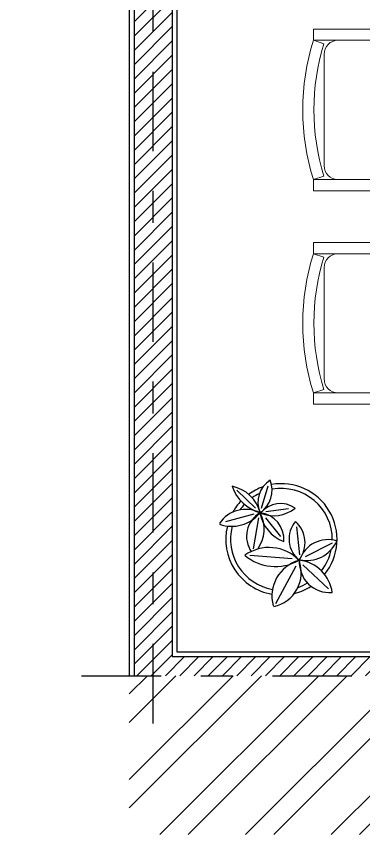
# Model space of a CAD drawing. Header units: millimetres. Extents: x 105 to 1807, y -268 to 915.
# Drawn here: x 987.264 to 988.356, y 434.213 to 436.787 of the extents above; entities that cross this region are included whole.
import ezdxf

# ---------------------------------------------------------------- set-up
doc = ezdxf.new("R2010")
doc.units = ezdxf.units.MM
doc.linetypes.add('TRAZO_Y_PUNTO', pattern=[1, 0.5, -0.25, 0, -0.25])
for name, color, linetype in [('EJE', 8, 'Continuous'), ('ENLUCIDO', 8, 'Continuous'), ('MUEBLES', 12, 'Continuous'), ('MURO', 6, 'Continuous'), ('SOMBREADO', 8, 'Continuous'), ('VEGETACION', 4, 'Continuous')]:
    doc.layers.add(name, color=color, linetype=linetype)

# ---------------------------------------------------------------- blocks, each defined once
blk = doc.blocks.new('MACETA 2')
at = {"layer": 'VEGETACION'}
for p, q in [((56.3216, 46.8406), (56.1953, 46.6038)), ((55.9903, 46.7465), (56.1519, 46.5967)), ((55.9678, 46.4606), (56.1374, 46.5454)), ((56.4863, 46.5362), (56.2193, 46.5571)), ((56.1931, 46.3581), (56.1745, 46.533)), ((56.4307, 46.3014), (56.465, 46.495)), ((56.3877, 46.3), (56.2922, 46.418)), ((56.4612, 46.2781), (56.6394, 46.326)), ((56.3846, 46.2603), (56.2422, 46.2428)), ((56.4115, 46.2391), (56.371, 46.1003)), ((56.4496, 46.2399), (56.5685, 46.1277))]:
    blk.add_line(p, q, dxfattribs=at)
for centre, radius, start, end in [((56.3816, 46.6448), 0.2196, 102.106, 200.1749), ((56.1138, 46.7936), 0.2335, 285.7817, 15.3507), ((56.2055, 46.8046), 0.2404, 187.9837, 262.0826), ((55.9846, 46.5806), 0.1902, 356.834, 94.9195), ((56.2873, 46.436), 0.35, 103.4928, 122.3252), ((56.2873, 46.436), 0.32, 345.1624, 79.9119), ((56.2873, 46.436), 0.35, 346.1915, 80.1916), ((56.2873, 46.436), 0.32, 109.0445, 120.8243), ((56.2873, 46.436), 0.35, 140.8678, 280.2087), ((56.2873, 46.436), 0.32, 141.7508, 168.3677), ((56.3251, 46.3095), 0.2978, 49.6917, 119.1053), ((55.9942, 46.6274), 0.1894, 252.4588, 340.924), ((56.1305, 46.3583), 0.2115, 78.3442, 154.7575), ((56.3178, 46.4566), 0.1791, 142.2558, 228.0353), ((56.0692, 46.4346), 0.1701, 319.2212, 51.7942), ((56.3652, 46.7496), 0.262, 223.8495, 305.6071), ((56.607, 46.3722), 0.2114, 143.7337, 208.7027), ((56.335, 46.4173), 0.1717, 300.6452, 34.7063), ((56.2873, 46.436), 0.32, 179.3019, 280.4983), ((56.4388, 46.4347), 0.1668, 175.0386, 264.006), ((56.1917, 46.2292), 0.2343, 9.9352, 69.7681), ((56.5118, 46.445), 0.1975, 242.4878, 326.9762), ((56.5999, 46.1222), 0.2318, 70.8915, 139.9005), ((56.3369, 46.0652), 0.2223, 68.3745, 127.9916), ((56.2931, 46.3687), 0.1584, 234.0564, 321.9353), ((56.5174, 46.1277), 0.1719, 124.7099, 201.6743), ((56.2742, 46.2017), 0.1609, 301.256, 23.9088), ((56.3498, 46.0167), 0.2617, 19.1579, 74.5483), ((56.6412, 46.3269), 0.2286, 194.941, 258.8355), ((56.2873, 46.436), 0.32, 316.534, 324.6631), ((56.2873, 46.436), 0.35, 316.5106, 330.7133), ((56.2873, 46.436), 0.35, 289.3547, 305.9995), ((56.2873, 46.436), 0.32, 295.6062, 305.0739)]:
    blk.add_arc(centre, radius, start, end, dxfattribs=at)
blk = doc.blocks.new('nueva mesa comedor')
at = {"layer": 'MUEBLES', "lineweight": 0, "ltscale": 0.06}
for p, q in [((1165.6284, 523.8245), (1165.7944, 523.8245)), ((1165.7944, 523.7926), (1165.7944, 523.8245)), ((1165.6284, 523.7926), (1165.7944, 523.7926)), ((1165.7641, 523.7827), (1165.7944, 523.7926)), ((1165.7637, 523.7528), (1165.7637, 523.4342)), ((1165.6279, 523.3944), (1165.7944, 523.3944)), ((1165.7641, 523.4044), (1165.7944, 523.3944)), ((1165.7944, 523.3944), (1165.7944, 523.3626)), ((1165.6279, 523.3626), (1165.7944, 523.3626)), ((1165.6284, 523.2143), (1165.7944, 523.2143)), ((1165.7944, 523.1824), (1165.7944, 523.2143)), ((1165.6284, 523.1824), (1165.7944, 523.1824)), ((1165.7641, 523.1725), (1165.7944, 523.1824)), ((1165.7637, 523.1426), (1165.7637, 522.824)), ((1165.6279, 522.7842), (1165.7944, 522.7842)), ((1165.7641, 522.7941), (1165.7944, 522.7842)), ((1165.7944, 522.7842), (1165.7944, 522.7523)), ((1165.6279, 522.7523), (1165.7944, 522.7523))]:
    blk.add_line(p, q, dxfattribs=at)
for centre, radius, start, end in [((1165.7239, 523.7528), 0.0398, 0, 90), ((1165.1547, 523.5935), 0.67, 342.7119, 17.2881), ((1165.1547, 523.5935), 0.6381, 342.7564, 17.2436), ((1165.7239, 523.4342), 0.0398, 270, 0), ((1165.7239, 523.1426), 0.0398, 0, 90), ((1165.1547, 522.9833), 0.67, 342.7119, 17.2881), ((1165.1547, 522.9833), 0.6381, 342.7564, 17.2436), ((1165.7239, 522.824), 0.0398, 270, 0)]:
    blk.add_arc(centre, radius, start, end, dxfattribs=at)

msp = doc.modelspace()

# ---------------------------------------------------------------- hatches: boundary and pattern name
at = {"layer": 'SOMBREADO'}
h = msp.add_hatch(dxfattribs=at)
h.set_pattern_fill('ANSI31', color=256, scale=0.01, style=0)
h.set_pattern_definition([(45, (804.349767, 370.048774), (-0.0224506403, 0.0224506403), [])])
h.paths.add_polyline_path([(987.7538, 437.2027), (987.3338, 437.2027), (987.3338, 437.2621), (987.2638, 437.2621), (987.2638, 437.2027), (985.4964, 437.2027), (985.4964, 437.0827), (987.6338, 437.0827), (987.6338, 434.7127), (994.1738, 434.7127), (994.1738, 434.9345), (994.1038, 434.9345), (994.1038, 434.7727), (987.7538, 434.7727)])
h = msp.add_hatch(dxfattribs=at)
h.set_pattern_fill('ANSI32', color=256, scale=0.02, style=0)
h.set_pattern_definition([(45, (851.61878, 370.04877), (-0.13470384, 0.13470384), []), (45, (851.70858, 370.04877), (-0.13470384, 0.13470384), [])])
h.paths.add_polyline_path([(994.3488, 434.7127), (987.6188, 434.7127), (987.6188, 434.2127), (994.3488, 434.2127)])

# ---------------------------------------------------------------- linework, layer by layer
at = {"layer": 'EJE', "linetype": 'TRAZO_Y_PUNTO', "ltscale": 0.5}
msp.add_line((987.6938, 434.5627), (987.6938, 437.4873), dxfattribs=at)
at = {"layer": 'ENLUCIDO'}
for p, q in [((987.7688, 437.2177), (987.7688, 434.7877)), ((987.6188, 437.0677), (987.6188, 434.7127)), ((987.7688, 434.7877), (994.0888, 434.7877))]:
    msp.add_line(p, q, dxfattribs=at)
at = {"layer": 'MURO'}
for p, q in [((987.7538, 437.2027), (987.7538, 434.7727)), ((987.6338, 437.0827), (987.6338, 434.7127)), ((987.7538, 434.7727), (994.1038, 434.7727))]:
    msp.add_line(p, q, dxfattribs=at)
at = {"layer": 'MURO', "color": 5, "linetype": 'TRAZO_Y_PUNTO', "ltscale": 0.5}
msp.add_line((987.4688, 434.7127), (994.4988, 434.7127), dxfattribs=at)

# ---------------------------------------------------------------- block references
at = {"layer": 'MUEBLES', "xscale": 1.100000000000023, "yscale": 1.100000000000023, "zscale": 1.100000000000023, "rotation": 180}
msp.add_blockref('nueva mesa comedor', (2270.5716, 1011.7741), dxfattribs=at)
at = {"layer": 'VEGETACION', "xscale": 0.5, "yscale": 0.5, "zscale": 0.5, "rotation": 180}
msp.add_blockref('MACETA 2', (1016.2409, 458.3597), dxfattribs=at)

doc.saveas('drawing.dxf')
